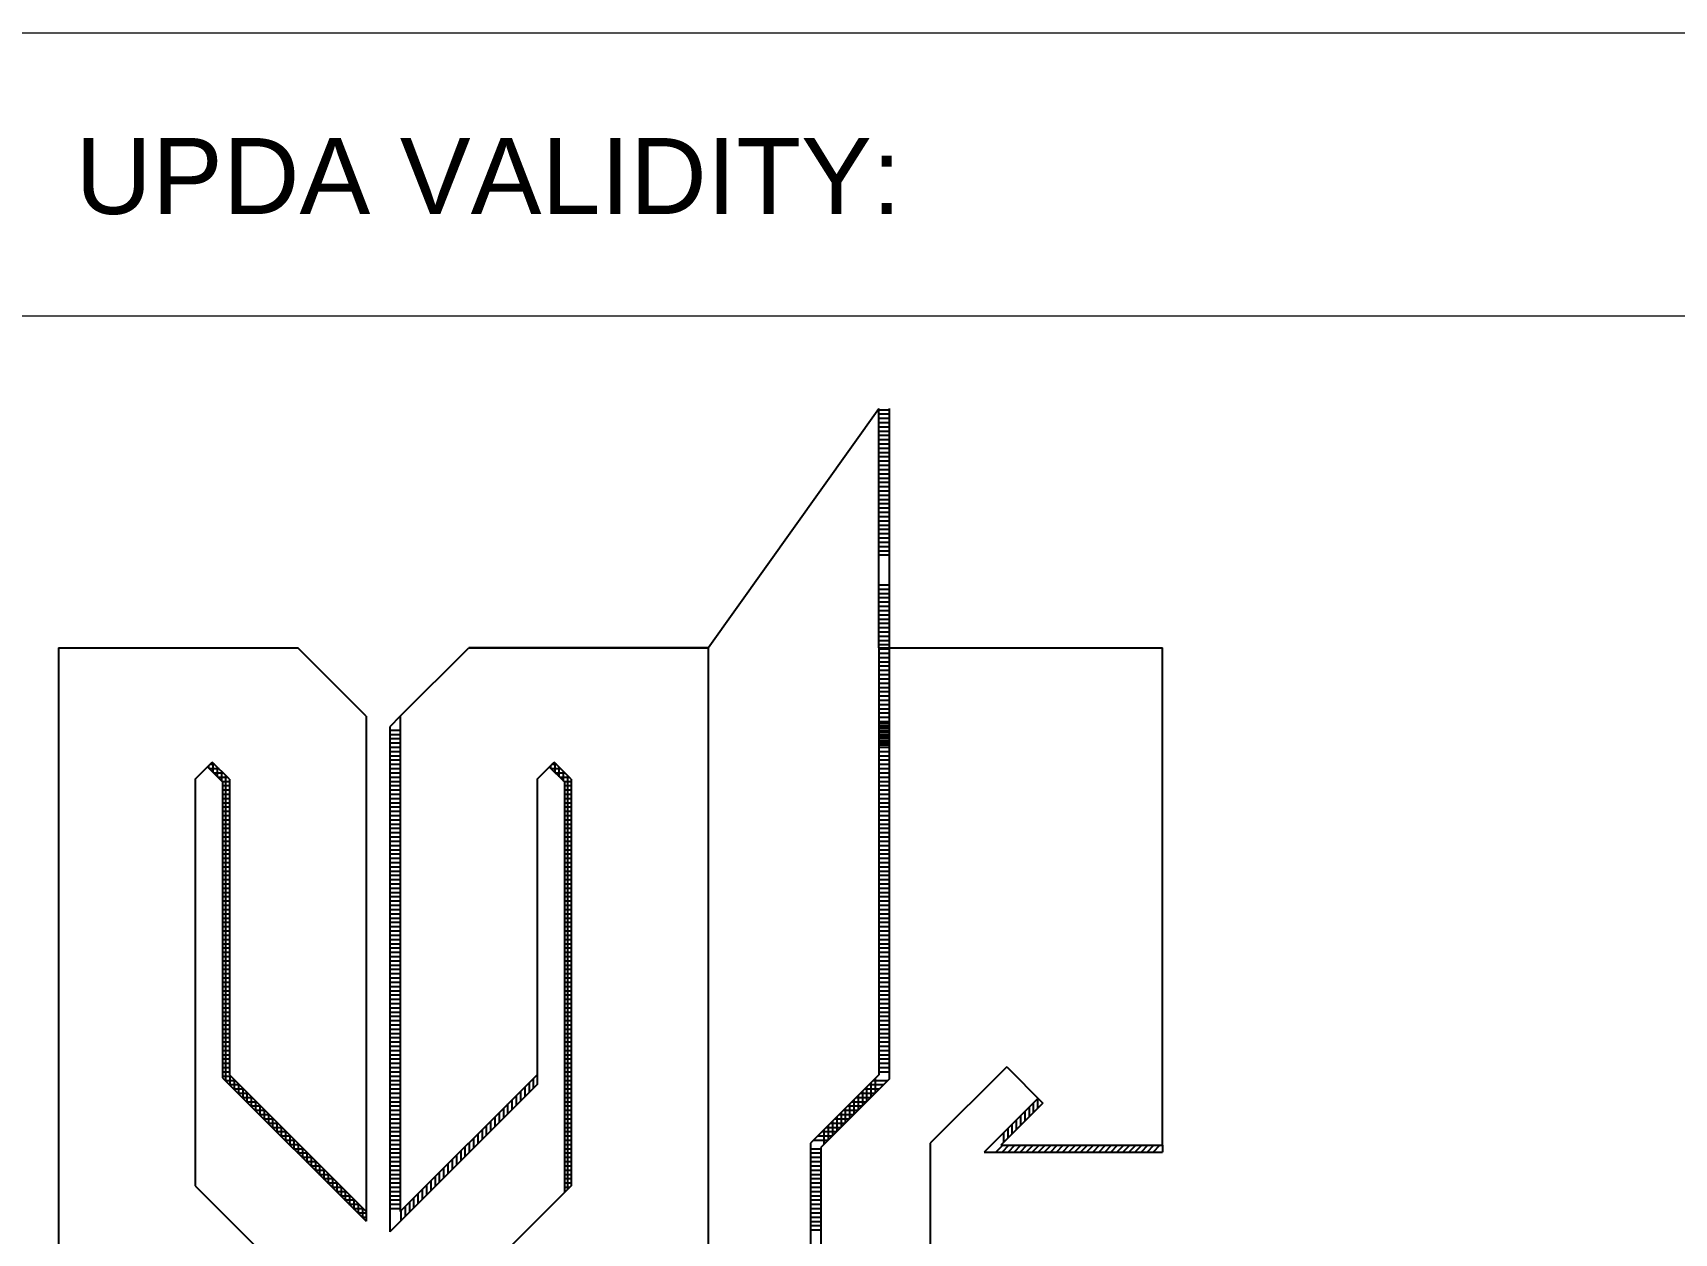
# Model space of a CAD drawing. Header units: inches. Extents: x -68096 to 69834, y -16833 to 17650.
# Drawn here: x 923.46 to 934.5, y -488.36 to -480.29 of the extents above; entities that cross this region are included whole.
import ezdxf

# ---------------------------------------------------------------- set-up
doc = ezdxf.new("R2010")
doc.units = ezdxf.units.IN
doc.header["$MEASUREMENT"] = 0
doc.layers.add('DIM18', color=40, linetype='Continuous')
doc.layers.add('WIN', color=1, linetype='Continuous')
doc.styles.add('TITLE2', font='arial.ttf')

# ---------------------------------------------------------------- blocks, each defined once
blk = doc.blocks.new('sdfasdfww')
at = {"layer": 'DIM18', "color": 7, "ltscale": 0.05}
for p, q in [((1414.2031, -1506.6511), (1414.6561, -1506.0169)), ((1414.6561, -1506.6511), (1414.6561, -1506.0169)), ((1414.6833, -1506.0209), (1414.6561, -1506.0209)), ((1414.6833, -1506.0169), (1414.6833, -1507.7948)), ((1414.6833, -1506.0322), (1414.6561, -1506.0322)), ((1414.6833, -1506.0435), (1414.6561, -1506.0435)), ((1414.6833, -1506.0548), (1414.6561, -1506.0548)), ((1414.6833, -1506.0662), (1414.6561, -1506.0662)), ((1414.6833, -1506.0775), (1414.6561, -1506.0775)), ((1414.6833, -1506.0888), (1414.6561, -1506.0888)), ((1414.6833, -1506.1001), (1414.6561, -1506.1001)), ((1414.6833, -1506.1115), (1414.6561, -1506.1115)), ((1414.6833, -1506.1228), (1414.6561, -1506.1228)), ((1414.6833, -1506.1341), (1414.6561, -1506.1341)), ((1414.6833, -1506.1454), (1414.6561, -1506.1454)), ((1414.6833, -1506.1568), (1414.6561, -1506.1568)), ((1414.6833, -1506.1681), (1414.6561, -1506.1681)), ((1414.6833, -1506.1794), (1414.6561, -1506.1794)), ((1414.6833, -1506.1907), (1414.6561, -1506.1907)), ((1414.6833, -1506.2021), (1414.6561, -1506.2021)), ((1414.6833, -1506.2134), (1414.6561, -1506.2134)), ((1414.6833, -1506.2247), (1414.6561, -1506.2247)), ((1414.6833, -1506.236), (1414.6561, -1506.236)), ((1414.6833, -1506.2474), (1414.6561, -1506.2474)), ((1414.6833, -1506.2587), (1414.6561, -1506.2587)), ((1414.6833, -1506.27), (1414.6561, -1506.27)), ((1414.6833, -1506.2813), (1414.6561, -1506.2813)), ((1414.6833, -1506.2926), (1414.6561, -1506.2926)), ((1414.6833, -1506.304), (1414.6561, -1506.304)), ((1414.6833, -1506.3153), (1414.6561, -1506.3153)), ((1414.6833, -1506.3266), (1414.6561, -1506.3266)), ((1414.6833, -1506.3379), (1414.6561, -1506.3379)), ((1414.6833, -1506.3493), (1414.6561, -1506.3493)), ((1414.6833, -1506.3606), (1414.6561, -1506.3606)), ((1414.6833, -1506.3719), (1414.6561, -1506.3719)), ((1414.6833, -1506.3832), (1414.6561, -1506.3832)), ((1414.6833, -1506.3946), (1414.6561, -1506.3946)), ((1414.6833, -1506.4059), (1414.6561, -1506.4059)), ((1414.6833, -1506.4852), (1414.6561, -1506.4852)), ((1414.6833, -1506.4965), (1414.6561, -1506.4965)), ((1414.6833, -1506.5078), (1414.6561, -1506.5078)), ((1414.6833, -1506.5191), (1414.6561, -1506.5191)), ((1414.6833, -1506.5305), (1414.6561, -1506.5305)), ((1414.6833, -1506.5418), (1414.6561, -1506.5418)), ((1414.6833, -1506.5531), (1414.6561, -1506.5531)), ((1414.6833, -1506.5644), (1414.6561, -1506.5644)), ((1414.6833, -1506.5758), (1414.6561, -1506.5758)), ((1414.6833, -1506.5871), (1414.6561, -1506.5871)), ((1414.6833, -1506.5984), (1414.6561, -1506.5984)), ((1414.6833, -1506.6097), (1414.6561, -1506.6097)), ((1414.6833, -1506.6211), (1414.6561, -1506.6211)), ((1412.4818, -1506.6511), (1413.116, -1506.6511)), ((1412.4818, -1506.6511), (1412.4818, -1508.3271)), ((1413.2972, -1506.8323), (1413.116, -1506.6511)), ((1413.3878, -1506.8323), (1413.569, -1506.6511)), ((1414.2031, -1506.6511), (1413.569, -1506.6511)), ((1413.569, -1506.6511), (1414.2031, -1506.6511)), ((1414.2031, -1506.6511), (1414.2031, -1508.3271)), ((1414.6833, -1506.6324), (1414.6561, -1506.6324)), ((1414.6833, -1506.6437), (1414.6561, -1506.6437)), ((1414.6561, -1506.6511), (1415.4076, -1506.6511)), ((1414.6561, -1506.6511), (1414.6561, -1507.7835)), ((1414.6833, -1506.655), (1414.6561, -1506.655)), ((1414.6833, -1506.6663), (1414.6561, -1506.6663)), ((1415.4076, -1507.97), (1415.4076, -1506.6511)), ((1414.6833, -1506.6777), (1414.6561, -1506.6777)), ((1414.6833, -1506.689), (1414.6561, -1506.689)), ((1414.6833, -1506.7003), (1414.6561, -1506.7003)), ((1414.6833, -1506.7116), (1414.6561, -1506.7116)), ((1414.6833, -1506.723), (1414.6561, -1506.723)), ((1414.6833, -1506.7343), (1414.6561, -1506.7343)), ((1414.6833, -1506.7456), (1414.6561, -1506.7456)), ((1414.6833, -1506.7569), (1414.6561, -1506.7569)), ((1414.6833, -1506.7683), (1414.6561, -1506.7683)), ((1414.6833, -1506.7796), (1414.6561, -1506.7796)), ((1414.6833, -1506.7909), (1414.6561, -1506.7909)), ((1414.6833, -1506.8022), (1414.6561, -1506.8022)), ((1413.2972, -1506.8323), (1413.2972, -1508.1715)), ((1413.3878, -1506.8323), (1413.3597, -1506.8603)), ((1413.3878, -1506.8323), (1413.3878, -1508.1459)), ((1414.6833, -1506.8136), (1414.6561, -1506.8136)), ((1414.6833, -1506.8249), (1414.6561, -1506.8249)), ((1414.6833, -1506.8362), (1414.6561, -1506.8362)), ((1414.6833, -1506.8475), (1414.6561, -1506.8475)), ((1413.3597, -1506.8603), (1413.3597, -1508.1996)), ((1413.3878, -1506.8702), (1413.3597, -1506.8702)), ((1413.3878, -1506.8815), (1413.3597, -1506.8815)), ((1414.6833, -1506.8531), (1414.6561, -1506.8531)), ((1414.6833, -1506.8589), (1414.6561, -1506.8589)), ((1414.6833, -1506.8645), (1414.6561, -1506.8645)), ((1414.6833, -1506.8702), (1414.6561, -1506.8702)), ((1414.6833, -1506.8758), (1414.6561, -1506.8758)), ((1414.6833, -1506.8815), (1414.6561, -1506.8815)), ((1414.6833, -1506.8871), (1414.6561, -1506.8871)), ((1413.3878, -1506.8928), (1413.3597, -1506.8928)), ((1413.3878, -1506.9042), (1413.3597, -1506.9042)), ((1413.3878, -1506.9155), (1413.3597, -1506.9155)), ((1413.3878, -1506.9268), (1413.3597, -1506.9268)), ((1414.6833, -1506.8928), (1414.6561, -1506.8928)), ((1414.6833, -1506.8984), (1414.6561, -1506.8984)), ((1414.6833, -1506.9042), (1414.6561, -1506.9042)), ((1414.6833, -1506.9097), (1414.6561, -1506.9097)), ((1414.6833, -1506.9155), (1414.6561, -1506.9155)), ((1414.6833, -1506.9268), (1414.6561, -1506.9268)), ((1412.8442, -1506.9994), (1412.8895, -1506.9541)), ((1412.9167, -1507.0069), (1412.8767, -1506.9669)), ((1412.8804, -1506.9707), (1412.8804, -1506.9632)), ((1412.9075, -1506.9721), (1412.8819, -1506.9721)), ((1412.8962, -1506.9608), (1412.8829, -1506.9608)), ((1412.9348, -1506.9994), (1412.8895, -1506.9541)), ((1412.8918, -1506.982), (1412.8918, -1506.9564)), ((1412.9031, -1506.9933), (1412.9031, -1506.9677)), ((1413.3878, -1506.9381), (1413.3597, -1506.9381)), ((1413.3878, -1506.9495), (1413.3597, -1506.9495)), ((1413.3878, -1506.9608), (1413.3597, -1506.9608)), ((1413.3878, -1506.9721), (1413.3597, -1506.9721)), ((1413.7502, -1506.9994), (1413.7954, -1506.9541)), ((1413.8226, -1507.0069), (1413.7826, -1506.9669)), ((1413.7864, -1506.9707), (1413.7864, -1506.9632)), ((1413.8134, -1506.9721), (1413.7878, -1506.9721)), ((1413.8021, -1506.9608), (1413.7888, -1506.9608)), ((1413.8407, -1506.9994), (1413.7954, -1506.9541)), ((1413.7977, -1506.982), (1413.7977, -1506.9564)), ((1413.809, -1506.9933), (1413.809, -1506.9677)), ((1414.6833, -1506.9381), (1414.6561, -1506.9381)), ((1414.6833, -1506.9495), (1414.6561, -1506.9495)), ((1414.6833, -1506.9608), (1414.6561, -1506.9608)), ((1414.6833, -1506.9721), (1414.6561, -1506.9721)), ((1412.8442, -1506.9994), (1412.8442, -1508.0773)), ((1412.9188, -1506.9834), (1412.8932, -1506.9834)), ((1412.9301, -1506.9947), (1412.9045, -1506.9947)), ((1412.9144, -1507.0046), (1412.9144, -1506.979)), ((1412.9348, -1507.0061), (1412.9158, -1507.0061)), ((1412.9167, -1507.0069), (1412.9167, -1507.791)), ((1412.9348, -1507.0174), (1412.9167, -1507.0174)), ((1412.9257, -1507.8001), (1412.9257, -1506.9903)), ((1412.9348, -1506.9994), (1412.9348, -1507.7835)), ((1413.3878, -1506.9834), (1413.3597, -1506.9834)), ((1413.3878, -1506.9947), (1413.3597, -1506.9947)), ((1413.3878, -1507.0061), (1413.3597, -1507.0061)), ((1413.3878, -1507.0174), (1413.3597, -1507.0174)), ((1413.7502, -1506.9994), (1413.7502, -1507.7835)), ((1413.8248, -1506.9834), (1413.7991, -1506.9834)), ((1413.8361, -1506.9947), (1413.8105, -1506.9947)), ((1413.8203, -1507.0046), (1413.8203, -1506.979)), ((1413.8407, -1507.0061), (1413.8218, -1507.0061)), ((1413.8226, -1507.0069), (1413.8226, -1508.0954)), ((1413.8407, -1507.0174), (1413.8226, -1507.0174)), ((1413.8317, -1508.0864), (1413.8317, -1506.9903)), ((1413.8407, -1506.9994), (1413.8407, -1508.0773)), ((1414.6833, -1506.9834), (1414.6561, -1506.9834)), ((1414.6833, -1506.9947), (1414.6561, -1506.9947)), ((1414.6833, -1507.0061), (1414.6561, -1507.0061)), ((1414.6833, -1507.0174), (1414.6561, -1507.0174)), ((1412.9348, -1507.0287), (1412.9167, -1507.0287)), ((1412.9348, -1507.04), (1412.9167, -1507.04)), ((1412.9348, -1507.0514), (1412.9167, -1507.0514)), ((1412.9348, -1507.0627), (1412.9167, -1507.0627)), ((1413.3878, -1507.0287), (1413.3597, -1507.0287)), ((1413.3878, -1507.04), (1413.3597, -1507.04)), ((1413.3878, -1507.0514), (1413.3597, -1507.0514)), ((1413.3878, -1507.0627), (1413.3597, -1507.0627)), ((1413.8407, -1507.0287), (1413.8226, -1507.0287)), ((1413.8407, -1507.04), (1413.8226, -1507.04)), ((1413.8407, -1507.0514), (1413.8226, -1507.0514)), ((1413.8407, -1507.0627), (1413.8226, -1507.0627)), ((1414.6833, -1507.0287), (1414.6561, -1507.0287)), ((1414.6833, -1507.04), (1414.6561, -1507.04)), ((1414.6833, -1507.0514), (1414.6561, -1507.0514)), ((1414.6833, -1507.0627), (1414.6561, -1507.0627)), ((1412.9348, -1507.074), (1412.9167, -1507.074)), ((1412.9348, -1507.0853), (1412.9167, -1507.0853)), ((1412.9348, -1507.0967), (1412.9167, -1507.0967)), ((1412.9348, -1507.108), (1412.9167, -1507.108)), ((1413.3878, -1507.074), (1413.3597, -1507.074)), ((1413.3878, -1507.0853), (1413.3597, -1507.0853)), ((1413.3878, -1507.0967), (1413.3597, -1507.0967)), ((1413.3878, -1507.108), (1413.3597, -1507.108)), ((1413.8407, -1507.074), (1413.8226, -1507.074)), ((1413.8407, -1507.0853), (1413.8226, -1507.0853)), ((1413.8407, -1507.0967), (1413.8226, -1507.0967)), ((1413.8407, -1507.108), (1413.8226, -1507.108)), ((1414.6833, -1507.074), (1414.6561, -1507.074)), ((1414.6833, -1507.0853), (1414.6561, -1507.0853)), ((1414.6833, -1507.0967), (1414.6561, -1507.0967)), ((1414.6833, -1507.108), (1414.6561, -1507.108)), ((1412.9348, -1507.1193), (1412.9167, -1507.1193)), ((1412.9348, -1507.1306), (1412.9167, -1507.1306)), ((1412.9348, -1507.142), (1412.9167, -1507.142)), ((1413.3878, -1507.1193), (1413.3597, -1507.1193)), ((1413.3878, -1507.1306), (1413.3597, -1507.1306)), ((1413.3878, -1507.142), (1413.3597, -1507.142)), ((1413.8407, -1507.1193), (1413.8226, -1507.1193)), ((1413.8407, -1507.1306), (1413.8226, -1507.1306)), ((1413.8407, -1507.142), (1413.8226, -1507.142)), ((1414.6833, -1507.1193), (1414.6561, -1507.1193)), ((1414.6833, -1507.1306), (1414.6561, -1507.1306)), ((1414.6833, -1507.142), (1414.6561, -1507.142)), ((1412.9348, -1507.1533), (1412.9167, -1507.1533)), ((1412.9348, -1507.1646), (1412.9167, -1507.1646)), ((1412.9348, -1507.1759), (1412.9167, -1507.1759)), ((1412.9348, -1507.1873), (1412.9167, -1507.1873)), ((1413.3878, -1507.1533), (1413.3597, -1507.1533)), ((1413.3878, -1507.1646), (1413.3597, -1507.1646)), ((1413.3878, -1507.1759), (1413.3597, -1507.1759)), ((1413.3878, -1507.1873), (1413.3597, -1507.1873)), ((1413.8407, -1507.1533), (1413.8226, -1507.1533)), ((1413.8407, -1507.1646), (1413.8226, -1507.1646)), ((1413.8407, -1507.1759), (1413.8226, -1507.1759)), ((1413.8407, -1507.1873), (1413.8226, -1507.1873)), ((1414.6833, -1507.1533), (1414.6561, -1507.1533)), ((1414.6833, -1507.1646), (1414.6561, -1507.1646)), ((1414.6833, -1507.1759), (1414.6561, -1507.1759)), ((1414.6833, -1507.1873), (1414.6561, -1507.1873)), ((1412.9348, -1507.1986), (1412.9167, -1507.1986)), ((1412.9348, -1507.2099), (1412.9167, -1507.2099)), ((1412.9348, -1507.2212), (1412.9167, -1507.2212)), ((1412.9348, -1507.2326), (1412.9167, -1507.2326)), ((1413.3878, -1507.1986), (1413.3597, -1507.1986)), ((1413.3878, -1507.2099), (1413.3597, -1507.2099)), ((1413.3878, -1507.2212), (1413.3597, -1507.2212)), ((1413.3878, -1507.2326), (1413.3597, -1507.2326)), ((1413.8407, -1507.1986), (1413.8226, -1507.1986)), ((1413.8407, -1507.2099), (1413.8226, -1507.2099)), ((1413.8407, -1507.2212), (1413.8226, -1507.2212)), ((1413.8407, -1507.2326), (1413.8226, -1507.2326)), ((1414.6833, -1507.1986), (1414.6561, -1507.1986)), ((1414.6833, -1507.2099), (1414.6561, -1507.2099)), ((1414.6833, -1507.2212), (1414.6561, -1507.2212)), ((1414.6833, -1507.2326), (1414.6561, -1507.2326)), ((1412.9348, -1507.2439), (1412.9167, -1507.2439)), ((1412.9348, -1507.2552), (1412.9167, -1507.2552)), ((1412.9348, -1507.2665), (1412.9167, -1507.2665)), ((1412.9348, -1507.2779), (1412.9167, -1507.2779)), ((1413.3878, -1507.2439), (1413.3597, -1507.2439)), ((1413.3878, -1507.2552), (1413.3597, -1507.2552)), ((1413.3878, -1507.2665), (1413.3597, -1507.2665)), ((1413.3878, -1507.2779), (1413.3597, -1507.2779)), ((1413.8407, -1507.2439), (1413.8226, -1507.2439)), ((1413.8407, -1507.2552), (1413.8226, -1507.2552)), ((1413.8407, -1507.2665), (1413.8226, -1507.2665)), ((1413.8407, -1507.2779), (1413.8226, -1507.2779)), ((1414.6833, -1507.2439), (1414.6561, -1507.2439)), ((1414.6833, -1507.2552), (1414.6561, -1507.2552)), ((1414.6833, -1507.2665), (1414.6561, -1507.2665)), ((1414.6833, -1507.2779), (1414.6561, -1507.2779)), ((1412.9348, -1507.2892), (1412.9167, -1507.2892)), ((1412.9348, -1507.3005), (1412.9167, -1507.3005)), ((1412.9348, -1507.3118), (1412.9167, -1507.3118)), ((1412.9348, -1507.3232), (1412.9167, -1507.3232)), ((1413.3878, -1507.2892), (1413.3597, -1507.2892)), ((1413.3878, -1507.3005), (1413.3597, -1507.3005)), ((1413.3878, -1507.3118), (1413.3597, -1507.3118)), ((1413.3878, -1507.3232), (1413.3597, -1507.3232)), ((1413.8407, -1507.2892), (1413.8226, -1507.2892)), ((1413.8407, -1507.3005), (1413.8226, -1507.3005)), ((1413.8407, -1507.3118), (1413.8226, -1507.3118)), ((1413.8407, -1507.3232), (1413.8226, -1507.3232)), ((1414.6833, -1507.2892), (1414.6561, -1507.2892)), ((1414.6833, -1507.3005), (1414.6561, -1507.3005)), ((1414.6833, -1507.3118), (1414.6561, -1507.3118)), ((1414.6833, -1507.3232), (1414.6561, -1507.3232)), ((1412.9348, -1507.3345), (1412.9167, -1507.3345)), ((1412.9348, -1507.3458), (1412.9167, -1507.3458)), ((1412.9348, -1507.3571), (1412.9167, -1507.3571)), ((1412.9348, -1507.3684), (1412.9167, -1507.3684)), ((1413.3878, -1507.3345), (1413.3597, -1507.3345)), ((1413.3878, -1507.3458), (1413.3597, -1507.3458)), ((1413.3878, -1507.3571), (1413.3597, -1507.3571)), ((1413.3878, -1507.3684), (1413.3597, -1507.3684)), ((1413.8407, -1507.3345), (1413.8226, -1507.3345)), ((1413.8407, -1507.3458), (1413.8226, -1507.3458)), ((1413.8407, -1507.3571), (1413.8226, -1507.3571)), ((1413.8407, -1507.3684), (1413.8226, -1507.3684)), ((1414.6833, -1507.3345), (1414.6561, -1507.3345)), ((1414.6833, -1507.3458), (1414.6561, -1507.3458)), ((1414.6833, -1507.3571), (1414.6561, -1507.3571)), ((1414.6833, -1507.3684), (1414.6561, -1507.3684)), ((1412.9348, -1507.3798), (1412.9167, -1507.3798)), ((1412.9348, -1507.3911), (1412.9167, -1507.3911)), ((1412.9348, -1507.4024), (1412.9167, -1507.4024)), ((1412.9348, -1507.4137), (1412.9167, -1507.4137)), ((1413.3878, -1507.3798), (1413.3597, -1507.3798)), ((1413.3878, -1507.3911), (1413.3597, -1507.3911)), ((1413.3878, -1507.4024), (1413.3597, -1507.4024)), ((1413.3878, -1507.4137), (1413.3597, -1507.4137)), ((1413.8407, -1507.3798), (1413.8226, -1507.3798)), ((1413.8407, -1507.3911), (1413.8226, -1507.3911)), ((1413.8407, -1507.4024), (1413.8226, -1507.4024)), ((1413.8407, -1507.4137), (1413.8226, -1507.4137)), ((1414.6833, -1507.3798), (1414.6561, -1507.3798)), ((1414.6833, -1507.3911), (1414.6561, -1507.3911)), ((1414.6833, -1507.4024), (1414.6561, -1507.4024)), ((1414.6833, -1507.4137), (1414.6561, -1507.4137)), ((1412.9348, -1507.4251), (1412.9167, -1507.4251)), ((1412.9348, -1507.4364), (1412.9167, -1507.4364)), ((1412.9348, -1507.4477), (1412.9167, -1507.4477)), ((1413.3878, -1507.4251), (1413.3597, -1507.4251)), ((1413.3878, -1507.4364), (1413.3597, -1507.4364)), ((1413.3878, -1507.4477), (1413.3597, -1507.4477)), ((1413.8407, -1507.4251), (1413.8226, -1507.4251)), ((1413.8407, -1507.4364), (1413.8226, -1507.4364)), ((1413.8407, -1507.4477), (1413.8226, -1507.4477)), ((1414.6833, -1507.4251), (1414.6561, -1507.4251)), ((1414.6833, -1507.4364), (1414.6561, -1507.4364)), ((1414.6833, -1507.4477), (1414.6561, -1507.4477)), ((1412.9348, -1507.459), (1412.9167, -1507.459)), ((1412.9348, -1507.4704), (1412.9167, -1507.4704)), ((1412.9348, -1507.4817), (1412.9167, -1507.4817)), ((1412.9348, -1507.493), (1412.9167, -1507.493)), ((1413.3878, -1507.459), (1413.3597, -1507.459)), ((1413.3878, -1507.4704), (1413.3597, -1507.4704)), ((1413.3878, -1507.4817), (1413.3597, -1507.4817)), ((1413.3878, -1507.493), (1413.3597, -1507.493)), ((1413.8407, -1507.459), (1413.8226, -1507.459)), ((1413.8407, -1507.4704), (1413.8226, -1507.4704)), ((1413.8407, -1507.4817), (1413.8226, -1507.4817)), ((1413.8407, -1507.493), (1413.8226, -1507.493)), ((1414.6833, -1507.459), (1414.6561, -1507.459)), ((1414.6833, -1507.4704), (1414.6561, -1507.4704)), ((1414.6833, -1507.4817), (1414.6561, -1507.4817)), ((1414.6833, -1507.493), (1414.6561, -1507.493)), ((1412.9348, -1507.5043), (1412.9167, -1507.5043)), ((1412.9348, -1507.5157), (1412.9167, -1507.5157)), ((1412.9348, -1507.527), (1412.9167, -1507.527)), ((1412.9348, -1507.5383), (1412.9167, -1507.5383)), ((1413.3878, -1507.5043), (1413.3597, -1507.5043)), ((1413.3878, -1507.5157), (1413.3597, -1507.5157)), ((1413.3878, -1507.527), (1413.3597, -1507.527)), ((1413.3878, -1507.5383), (1413.3597, -1507.5383)), ((1413.8407, -1507.5043), (1413.8226, -1507.5043)), ((1413.8407, -1507.5157), (1413.8226, -1507.5157)), ((1413.8407, -1507.527), (1413.8226, -1507.527)), ((1413.8407, -1507.5383), (1413.8226, -1507.5383)), ((1414.6833, -1507.5043), (1414.6561, -1507.5043)), ((1414.6833, -1507.5157), (1414.6561, -1507.5157)), ((1414.6833, -1507.527), (1414.6561, -1507.527)), ((1414.6833, -1507.5383), (1414.6561, -1507.5383)), ((1412.9348, -1507.5496), (1412.9167, -1507.5496)), ((1412.9348, -1507.561), (1412.9167, -1507.561)), ((1412.9348, -1507.5723), (1412.9167, -1507.5723)), ((1412.9348, -1507.5836), (1412.9167, -1507.5836)), ((1413.3878, -1507.5496), (1413.3597, -1507.5496)), ((1413.3878, -1507.561), (1413.3597, -1507.561)), ((1413.3878, -1507.5723), (1413.3597, -1507.5723)), ((1413.3878, -1507.5836), (1413.3597, -1507.5836)), ((1413.8407, -1507.5496), (1413.8226, -1507.5496)), ((1413.8407, -1507.561), (1413.8226, -1507.561)), ((1413.8407, -1507.5723), (1413.8226, -1507.5723)), ((1413.8407, -1507.5836), (1413.8226, -1507.5836)), ((1414.6833, -1507.5496), (1414.6561, -1507.5496)), ((1414.6833, -1507.561), (1414.6561, -1507.561)), ((1414.6833, -1507.5723), (1414.6561, -1507.5723)), ((1414.6833, -1507.5836), (1414.6561, -1507.5836)), ((1412.9348, -1507.5949), (1412.9167, -1507.5949)), ((1412.9348, -1507.6063), (1412.9167, -1507.6063)), ((1412.9348, -1507.6176), (1412.9167, -1507.6176)), ((1412.9348, -1507.6289), (1412.9167, -1507.6289)), ((1413.3878, -1507.5949), (1413.3597, -1507.5949)), ((1413.3878, -1507.6063), (1413.3597, -1507.6063)), ((1413.3878, -1507.6176), (1413.3597, -1507.6176)), ((1413.3878, -1507.6289), (1413.3597, -1507.6289)), ((1413.8407, -1507.5949), (1413.8226, -1507.5949)), ((1413.8407, -1507.6063), (1413.8226, -1507.6063)), ((1413.8407, -1507.6176), (1413.8226, -1507.6176)), ((1413.8407, -1507.6289), (1413.8226, -1507.6289)), ((1414.6833, -1507.5949), (1414.6561, -1507.5949)), ((1414.6833, -1507.6063), (1414.6561, -1507.6063)), ((1414.6833, -1507.6176), (1414.6561, -1507.6176)), ((1414.6833, -1507.6289), (1414.6561, -1507.6289)), ((1412.9348, -1507.6402), (1412.9167, -1507.6402)), ((1412.9348, -1507.6516), (1412.9167, -1507.6516)), ((1412.9348, -1507.6629), (1412.9167, -1507.6629)), ((1412.9348, -1507.6742), (1412.9167, -1507.6742)), ((1413.3878, -1507.6402), (1413.3597, -1507.6402)), ((1413.3878, -1507.6516), (1413.3597, -1507.6516)), ((1413.3878, -1507.6629), (1413.3597, -1507.6629)), ((1413.3878, -1507.6742), (1413.3597, -1507.6742)), ((1413.8407, -1507.6402), (1413.8226, -1507.6402)), ((1413.8407, -1507.6516), (1413.8226, -1507.6516)), ((1413.8407, -1507.6629), (1413.8226, -1507.6629)), ((1413.8407, -1507.6742), (1413.8226, -1507.6742)), ((1414.6833, -1507.6402), (1414.6561, -1507.6402)), ((1414.6833, -1507.6516), (1414.6561, -1507.6516)), ((1414.6833, -1507.6629), (1414.6561, -1507.6629)), ((1414.6833, -1507.6742), (1414.6561, -1507.6742)), ((1412.9348, -1507.6855), (1412.9167, -1507.6855)), ((1412.9348, -1507.6968), (1412.9167, -1507.6968)), ((1412.9348, -1507.7082), (1412.9167, -1507.7082)), ((1413.3878, -1507.6855), (1413.3597, -1507.6855)), ((1413.3878, -1507.6968), (1413.3597, -1507.6968)), ((1413.3878, -1507.7082), (1413.3597, -1507.7082)), ((1413.8407, -1507.6855), (1413.8226, -1507.6855)), ((1413.8407, -1507.6968), (1413.8226, -1507.6968)), ((1413.8407, -1507.7082), (1413.8226, -1507.7082)), ((1414.6833, -1507.6855), (1414.6561, -1507.6855)), ((1414.6833, -1507.6968), (1414.6561, -1507.6968)), ((1414.6833, -1507.7082), (1414.6561, -1507.7082)), ((1412.9348, -1507.7195), (1412.9167, -1507.7195)), ((1412.9348, -1507.7308), (1412.9167, -1507.7308)), ((1412.9348, -1507.7421), (1412.9167, -1507.7421)), ((1412.9348, -1507.7535), (1412.9167, -1507.7535)), ((1413.3878, -1507.7195), (1413.3597, -1507.7195)), ((1413.3878, -1507.7308), (1413.3597, -1507.7308)), ((1413.3878, -1507.7421), (1413.3597, -1507.7421)), ((1413.3878, -1507.7535), (1413.3597, -1507.7535)), ((1413.8407, -1507.7195), (1413.8226, -1507.7195)), ((1413.8407, -1507.7308), (1413.8226, -1507.7308)), ((1413.8407, -1507.7421), (1413.8226, -1507.7421)), ((1413.8407, -1507.7535), (1413.8226, -1507.7535)), ((1414.6833, -1507.7195), (1414.6561, -1507.7195)), ((1414.6833, -1507.7308), (1414.6561, -1507.7308)), ((1414.6833, -1507.7421), (1414.6561, -1507.7421)), ((1414.6833, -1507.7535), (1414.6561, -1507.7535)), ((1412.9348, -1507.7648), (1412.9167, -1507.7648)), ((1412.9348, -1507.7761), (1412.9167, -1507.7761)), ((1412.9387, -1507.7874), (1412.9167, -1507.7874)), ((1412.9167, -1507.791), (1413.2972, -1508.1715)), ((1412.9501, -1507.7988), (1412.9244, -1507.7988)), ((1412.9348, -1507.7835), (1413.2972, -1508.1459)), ((1412.9371, -1507.8114), (1412.9371, -1507.7858)), ((1412.9484, -1507.8227), (1412.9484, -1507.7971)), ((1413.3878, -1507.7648), (1413.3597, -1507.7648)), ((1413.3878, -1507.7761), (1413.3597, -1507.7761)), ((1413.3878, -1507.7874), (1413.3597, -1507.7874)), ((1413.3878, -1507.7988), (1413.3597, -1507.7988)), ((1413.7502, -1507.7835), (1413.3878, -1508.1459)), ((1413.7297, -1507.8295), (1413.7297, -1507.8039)), ((1413.7411, -1507.8182), (1413.7411, -1507.7926)), ((1413.7502, -1507.7835), (1413.7502, -1507.8091)), ((1413.8407, -1507.7648), (1413.8226, -1507.7648)), ((1413.8407, -1507.7761), (1413.8226, -1507.7761)), ((1413.8407, -1507.7874), (1413.8226, -1507.7874)), ((1413.8407, -1507.7988), (1413.8226, -1507.7988)), ((1414.6561, -1507.7835), (1414.4749, -1507.9647)), ((1414.6833, -1507.7948), (1414.5021, -1507.976)), ((1414.6357, -1507.8424), (1414.6357, -1507.8039)), ((1414.6793, -1507.7988), (1414.6408, -1507.7988)), ((1414.647, -1507.831), (1414.647, -1507.7926)), ((1414.6833, -1507.7648), (1414.6561, -1507.7648)), ((1414.6833, -1507.7761), (1414.6561, -1507.7761)), ((1414.9946, -1507.762), (1414.792, -1507.9647)), ((1414.9946, -1507.762), (1415.0907, -1507.8581)), ((1412.9614, -1507.8101), (1412.9358, -1507.8101)), ((1412.9727, -1507.8214), (1412.9471, -1507.8214)), ((1412.984, -1507.8327), (1412.9584, -1507.8327)), ((1412.9597, -1507.834), (1412.9597, -1507.8084)), ((1412.9953, -1507.8441), (1412.9697, -1507.8441)), ((1412.971, -1507.8454), (1412.971, -1507.8197)), ((1412.9824, -1507.8567), (1412.9824, -1507.8311)), ((1412.9937, -1507.868), (1412.9937, -1507.8424)), ((1413.7502, -1507.8091), (1413.3597, -1508.1996)), ((1413.3878, -1507.8101), (1413.3597, -1507.8101)), ((1413.3878, -1507.8214), (1413.3597, -1507.8214)), ((1413.3878, -1507.8327), (1413.3597, -1507.8327)), ((1413.3878, -1507.8441), (1413.3597, -1507.8441)), ((1413.6958, -1507.8635), (1413.6958, -1507.8379)), ((1413.7071, -1507.8522), (1413.7071, -1507.8266)), ((1413.7184, -1507.8409), (1413.7184, -1507.8153)), ((1413.8407, -1507.8101), (1413.8226, -1507.8101)), ((1413.8407, -1507.8214), (1413.8226, -1507.8214)), ((1413.8407, -1507.8327), (1413.8226, -1507.8327)), ((1413.8407, -1507.8441), (1413.8226, -1507.8441)), ((1414.634, -1507.8441), (1414.5955, -1507.8441)), ((1414.6017, -1507.8763), (1414.6017, -1507.8379)), ((1414.6453, -1507.8327), (1414.6069, -1507.8327)), ((1414.613, -1507.865), (1414.613, -1507.8266)), ((1414.6566, -1507.8214), (1414.6182, -1507.8214)), ((1414.6244, -1507.8537), (1414.6244, -1507.8153)), ((1414.668, -1507.8101), (1414.6295, -1507.8101)), ((1415.0779, -1507.8453), (1414.9352, -1507.9881)), ((1415.0773, -1507.8715), (1415.0773, -1507.8459)), ((1413.0067, -1507.8554), (1412.981, -1507.8554)), ((1413.018, -1507.8667), (1412.9924, -1507.8667)), ((1413.0293, -1507.878), (1413.0037, -1507.878)), ((1413.005, -1507.8793), (1413.005, -1507.8537)), ((1413.0406, -1507.8894), (1413.015, -1507.8894)), ((1413.0163, -1507.8907), (1413.0163, -1507.865)), ((1413.0276, -1507.902), (1413.0276, -1507.8764)), ((1413.039, -1507.9133), (1413.039, -1507.8877)), ((1413.3878, -1507.8554), (1413.3597, -1507.8554)), ((1413.3878, -1507.8667), (1413.3597, -1507.8667)), ((1413.3878, -1507.878), (1413.3597, -1507.878)), ((1413.3878, -1507.8894), (1413.3597, -1507.8894)), ((1413.6505, -1507.9088), (1413.6505, -1507.8832)), ((1413.6618, -1507.8975), (1413.6618, -1507.8719)), ((1413.6731, -1507.8862), (1413.6731, -1507.8605)), ((1413.6845, -1507.8748), (1413.6845, -1507.8492)), ((1413.8407, -1507.8554), (1413.8226, -1507.8554)), ((1413.8407, -1507.8667), (1413.8226, -1507.8667)), ((1413.8407, -1507.878), (1413.8226, -1507.878)), ((1413.8407, -1507.8894), (1413.8226, -1507.8894)), ((1414.5887, -1507.8894), (1414.5502, -1507.8894)), ((1414.5564, -1507.9216), (1414.5564, -1507.8832)), ((1414.6, -1507.878), (1414.5616, -1507.878)), ((1414.5677, -1507.9103), (1414.5677, -1507.8719)), ((1414.6113, -1507.8667), (1414.5729, -1507.8667)), ((1414.5791, -1507.899), (1414.5791, -1507.8605)), ((1414.6227, -1507.8554), (1414.5842, -1507.8554)), ((1414.5904, -1507.8877), (1414.5904, -1507.8492)), ((1415.0907, -1507.8581), (1414.9789, -1507.97)), ((1415.032, -1507.9168), (1415.032, -1507.8912)), ((1415.0434, -1507.9055), (1415.0434, -1507.8799)), ((1415.0547, -1507.8942), (1415.0547, -1507.8686)), ((1415.066, -1507.8829), (1415.066, -1507.8572)), ((1413.052, -1507.9007), (1413.0263, -1507.9007)), ((1413.0633, -1507.912), (1413.0377, -1507.912)), ((1413.0746, -1507.9233), (1413.049, -1507.9233)), ((1413.0503, -1507.9246), (1413.0503, -1507.899)), ((1413.0859, -1507.9347), (1413.0603, -1507.9347)), ((1413.0616, -1507.936), (1413.0616, -1507.9103)), ((1413.0729, -1507.9473), (1413.0729, -1507.9217)), ((1413.0843, -1507.9586), (1413.0843, -1507.933)), ((1413.3878, -1507.9007), (1413.3597, -1507.9007)), ((1413.3878, -1507.912), (1413.3597, -1507.912)), ((1413.3878, -1507.9233), (1413.3597, -1507.9233)), ((1413.3878, -1507.9347), (1413.3597, -1507.9347)), ((1413.6052, -1507.9541), (1413.6052, -1507.9285)), ((1413.6165, -1507.9428), (1413.6165, -1507.9172)), ((1413.6278, -1507.9315), (1413.6278, -1507.9058)), ((1413.6392, -1507.9201), (1413.6392, -1507.8945)), ((1413.8407, -1507.9007), (1413.8226, -1507.9007)), ((1413.8407, -1507.912), (1413.8226, -1507.912)), ((1413.8407, -1507.9233), (1413.8226, -1507.9233)), ((1413.8407, -1507.9347), (1413.8226, -1507.9347)), ((1414.5434, -1507.9347), (1414.505, -1507.9347)), ((1414.5111, -1507.9669), (1414.5111, -1507.9285)), ((1414.5547, -1507.9233), (1414.5163, -1507.9233)), ((1414.5224, -1507.9556), (1414.5224, -1507.9172)), ((1414.566, -1507.912), (1414.5276, -1507.912)), ((1414.5338, -1507.9443), (1414.5338, -1507.9058)), ((1414.5774, -1507.9007), (1414.5389, -1507.9007)), ((1414.5451, -1507.933), (1414.5451, -1507.8945)), ((1414.9981, -1507.9508), (1414.9981, -1507.9252)), ((1415.0094, -1507.9395), (1415.0094, -1507.9139)), ((1415.0207, -1507.9282), (1415.0207, -1507.9025)), ((1413.0973, -1507.946), (1413.0716, -1507.946)), ((1413.1086, -1507.9573), (1413.083, -1507.9573)), ((1413.1199, -1507.9686), (1413.0943, -1507.9686)), ((1413.0956, -1507.9699), (1413.0956, -1507.9443)), ((1413.1069, -1507.9813), (1413.1069, -1507.9556)), ((1413.1182, -1507.9926), (1413.1182, -1507.967)), ((1413.1296, -1508.0039), (1413.1296, -1507.9783)), ((1413.3878, -1507.946), (1413.3597, -1507.946)), ((1413.3878, -1507.9573), (1413.3597, -1507.9573)), ((1413.3878, -1507.9686), (1413.3597, -1507.9686)), ((1413.5599, -1507.9994), (1413.5599, -1507.9738)), ((1413.5712, -1507.9881), (1413.5712, -1507.9625)), ((1413.5825, -1507.9768), (1413.5825, -1507.9511)), ((1413.5939, -1507.9654), (1413.5939, -1507.9398)), ((1413.8407, -1507.946), (1413.8226, -1507.946)), ((1413.8407, -1507.9573), (1413.8226, -1507.9573)), ((1413.8407, -1507.9686), (1413.8226, -1507.9686)), ((1414.4749, -1507.9647), (1414.4749, -1509.2582)), ((1414.5207, -1507.9573), (1414.4823, -1507.9573)), ((1414.5321, -1507.946), (1414.4936, -1507.946)), ((1414.5021, -1507.976), (1414.5021, -1509.231)), ((1414.792, -1507.9647), (1414.792, -1508.4153)), ((1414.9662, -1507.9881), (1414.9843, -1507.97)), ((1414.9789, -1507.97), (1415.4076, -1507.97)), ((1414.9822, -1507.9881), (1415.0003, -1507.97)), ((1414.9867, -1507.9621), (1414.9867, -1507.9365)), ((1414.9982, -1507.9881), (1415.0163, -1507.97)), ((1415.0142, -1507.9881), (1415.0323, -1507.97)), ((1415.0302, -1507.9881), (1415.0483, -1507.97)), ((1415.0462, -1507.9881), (1415.0644, -1507.97)), ((1415.0623, -1507.9881), (1415.0804, -1507.97)), ((1415.0783, -1507.9881), (1415.0964, -1507.97)), ((1415.0943, -1507.9881), (1415.1124, -1507.97)), ((1415.1103, -1507.9881), (1415.1284, -1507.97)), ((1415.1263, -1507.9881), (1415.1444, -1507.97)), ((1415.1423, -1507.9881), (1415.1605, -1507.97)), ((1415.1583, -1507.9881), (1415.1765, -1507.97)), ((1415.1744, -1507.9881), (1415.1925, -1507.97)), ((1415.1904, -1507.9881), (1415.2085, -1507.97)), ((1415.2064, -1507.9881), (1415.2245, -1507.97)), ((1415.2224, -1507.9881), (1415.2405, -1507.97)), ((1415.2384, -1507.9881), (1415.2565, -1507.97)), ((1415.2544, -1507.9881), (1415.2726, -1507.97)), ((1415.2705, -1507.9881), (1415.2886, -1507.97)), ((1415.2865, -1507.9881), (1415.3046, -1507.97)), ((1415.3025, -1507.9881), (1415.3206, -1507.97)), ((1415.3185, -1507.9881), (1415.3366, -1507.97)), ((1415.3345, -1507.9881), (1415.3526, -1507.97)), ((1415.3505, -1507.9881), (1415.3686, -1507.97)), ((1415.3665, -1507.9881), (1415.3847, -1507.97)), ((1415.3826, -1507.9881), (1415.4007, -1507.97)), ((1415.4076, -1507.97), (1415.4076, -1507.9881)), ((1413.1312, -1507.98), (1413.1056, -1507.98)), ((1413.1426, -1507.9913), (1413.1169, -1507.9913)), ((1413.1539, -1508.0026), (1413.1283, -1508.0026)), ((1413.1652, -1508.0139), (1413.1396, -1508.0139)), ((1413.1409, -1508.0152), (1413.1409, -1507.9896)), ((1413.1522, -1508.0266), (1413.1522, -1508.0009)), ((1413.1635, -1508.0379), (1413.1635, -1508.0123)), ((1413.3878, -1507.98), (1413.3597, -1507.98)), ((1413.3878, -1507.9913), (1413.3597, -1507.9913)), ((1413.3878, -1508.0026), (1413.3597, -1508.0026)), ((1413.3878, -1508.0139), (1413.3597, -1508.0139)), ((1413.5146, -1508.0447), (1413.5146, -1508.0191)), ((1413.5259, -1508.0334), (1413.5259, -1508.0078)), ((1413.5372, -1508.0221), (1413.5372, -1507.9964)), ((1413.5486, -1508.0107), (1413.5486, -1507.9851)), ((1413.8407, -1507.98), (1413.8226, -1507.98)), ((1413.8407, -1507.9913), (1413.8226, -1507.9913)), ((1413.8407, -1508.0026), (1413.8226, -1508.0026)), ((1413.8407, -1508.0139), (1413.8226, -1508.0139)), ((1414.5021, -1507.98), (1414.4749, -1507.98)), ((1414.5021, -1507.9913), (1414.4749, -1507.9913)), ((1414.5021, -1508.0026), (1414.4749, -1508.0026)), ((1414.5021, -1508.0139), (1414.4749, -1508.0139)), ((1414.9352, -1507.9881), (1415.4076, -1507.9881)), ((1413.1765, -1508.0253), (1413.1509, -1508.0253)), ((1413.1879, -1508.0366), (1413.1622, -1508.0366)), ((1413.1992, -1508.0479), (1413.1736, -1508.0479)), ((1413.1749, -1508.0492), (1413.1749, -1508.0236)), ((1413.2105, -1508.0592), (1413.1849, -1508.0592)), ((1413.1862, -1508.0605), (1413.1862, -1508.0349)), ((1413.1975, -1508.0719), (1413.1975, -1508.0462)), ((1413.2088, -1508.0832), (1413.2088, -1508.0576)), ((1413.3878, -1508.0253), (1413.3597, -1508.0253)), ((1413.3878, -1508.0366), (1413.3597, -1508.0366)), ((1413.3878, -1508.0479), (1413.3597, -1508.0479)), ((1413.3878, -1508.0592), (1413.3597, -1508.0592)), ((1413.4693, -1508.09), (1413.4693, -1508.0644)), ((1413.4806, -1508.0787), (1413.4806, -1508.0531)), ((1413.4919, -1508.0674), (1413.4919, -1508.0417)), ((1413.5033, -1508.056), (1413.5033, -1508.0304)), ((1413.8407, -1508.0253), (1413.8226, -1508.0253)), ((1413.8407, -1508.0366), (1413.8226, -1508.0366)), ((1413.8407, -1508.0479), (1413.8226, -1508.0479)), ((1413.8407, -1508.0592), (1413.8226, -1508.0592)), ((1414.5021, -1508.0253), (1414.4749, -1508.0253)), ((1414.5021, -1508.0366), (1414.4749, -1508.0366)), ((1414.5021, -1508.0479), (1414.4749, -1508.0479)), ((1414.5021, -1508.0592), (1414.4749, -1508.0592)), ((1412.8442, -1508.0773), (1413.2972, -1508.5303)), ((1413.2218, -1508.0705), (1413.1962, -1508.0705)), ((1413.2332, -1508.0819), (1413.2075, -1508.0819)), ((1413.2445, -1508.0932), (1413.2189, -1508.0932)), ((1413.2202, -1508.0945), (1413.2202, -1508.0689)), ((1413.2558, -1508.1045), (1413.2302, -1508.1045)), ((1413.2315, -1508.1058), (1413.2315, -1508.0802)), ((1413.2428, -1508.1171), (1413.2428, -1508.0915)), ((1413.2541, -1508.1285), (1413.2541, -1508.1028)), ((1413.3878, -1508.0705), (1413.3597, -1508.0705)), ((1413.3878, -1508.0819), (1413.3597, -1508.0819)), ((1413.3878, -1508.0932), (1413.3597, -1508.0932)), ((1413.3878, -1508.1045), (1413.3597, -1508.1045)), ((1413.8407, -1508.0773), (1413.3878, -1508.5303)), ((1413.4353, -1508.124), (1413.4353, -1508.0984)), ((1413.4466, -1508.1127), (1413.4466, -1508.087)), ((1413.458, -1508.1013), (1413.458, -1508.0757)), ((1413.8407, -1508.0705), (1413.8226, -1508.0705)), ((1413.8362, -1508.0819), (1413.8226, -1508.0819)), ((1413.8248, -1508.0932), (1413.8226, -1508.0932)), ((1414.5021, -1508.0705), (1414.4749, -1508.0705)), ((1414.5021, -1508.0819), (1414.4749, -1508.0819)), ((1414.5021, -1508.0932), (1414.4749, -1508.0932)), ((1414.5021, -1508.1045), (1414.4749, -1508.1045)), ((1413.2671, -1508.1158), (1413.2415, -1508.1158)), ((1413.2785, -1508.1272), (1413.2528, -1508.1272)), ((1413.2898, -1508.1385), (1413.2642, -1508.1385)), ((1413.2655, -1508.1398), (1413.2655, -1508.1142)), ((1413.2972, -1508.1498), (1413.2755, -1508.1498)), ((1413.2768, -1508.1511), (1413.2768, -1508.1255)), ((1413.2881, -1508.1624), (1413.2881, -1508.1368)), ((1413.3878, -1508.1158), (1413.3597, -1508.1158)), ((1413.3878, -1508.1272), (1413.3597, -1508.1272)), ((1413.3878, -1508.1385), (1413.3597, -1508.1385)), ((1413.39, -1508.1693), (1413.39, -1508.1437)), ((1413.4013, -1508.158), (1413.4013, -1508.1323)), ((1413.4127, -1508.1466), (1413.4127, -1508.121)), ((1413.424, -1508.1353), (1413.424, -1508.1097)), ((1414.5021, -1508.1158), (1414.4749, -1508.1158)), ((1414.5021, -1508.1272), (1414.4749, -1508.1272)), ((1414.5021, -1508.1385), (1414.4749, -1508.1385)), ((1414.5021, -1508.1498), (1414.4749, -1508.1498)), ((1413.2972, -1508.1611), (1413.2868, -1508.1611)), ((1414.5021, -1508.1611), (1414.4749, -1508.1611)), ((1414.5021, -1508.1725), (1414.4749, -1508.1725)), ((1414.5021, -1508.1838), (1414.4749, -1508.1838)), ((1414.5021, -1508.1951), (1414.4749, -1508.1951))]:
    blk.add_line(p, q, dxfattribs=at)

msp = doc.modelspace()

# ---------------------------------------------------------------- linework, layer by layer
at = {"layer": 'WIN', "color": 7, "linetype": 'Continuous', "lineweight": 0}
for p, q in [((922.89008, -480.28767), (962.68444, -480.28767)), ((922.89008, -482.19217), (962.68444, -482.19217))]:
    msp.add_line(p, q, dxfattribs=at)
msp.add_lwpolyline([(922.89008, -482.19217), (962.68444, -482.19217)], dxfattribs=at)

# ---------------------------------------------------------------- block references
at = {"layer": 'DIM18', "color": 7, "lineweight": 0, "xscale": 2.53814304200138, "yscale": 2.53814304200138, "zscale": 2.53814304200138}
msp.add_blockref('sdfasdfww', (-2661.45191, 3339.67075), dxfattribs=at)

# ---------------------------------------------------------------- texts
at = {"layer": 'WIN', "color": 7, "linetype": 'Continuous', "lineweight": 0, "style": 'TITLE2'}
msp.add_text('UPDA VALIDITY:', height=0.5112836, dxfattribs=at).set_placement((923.74262, -481.50678))

doc.saveas('drawing.dxf')
